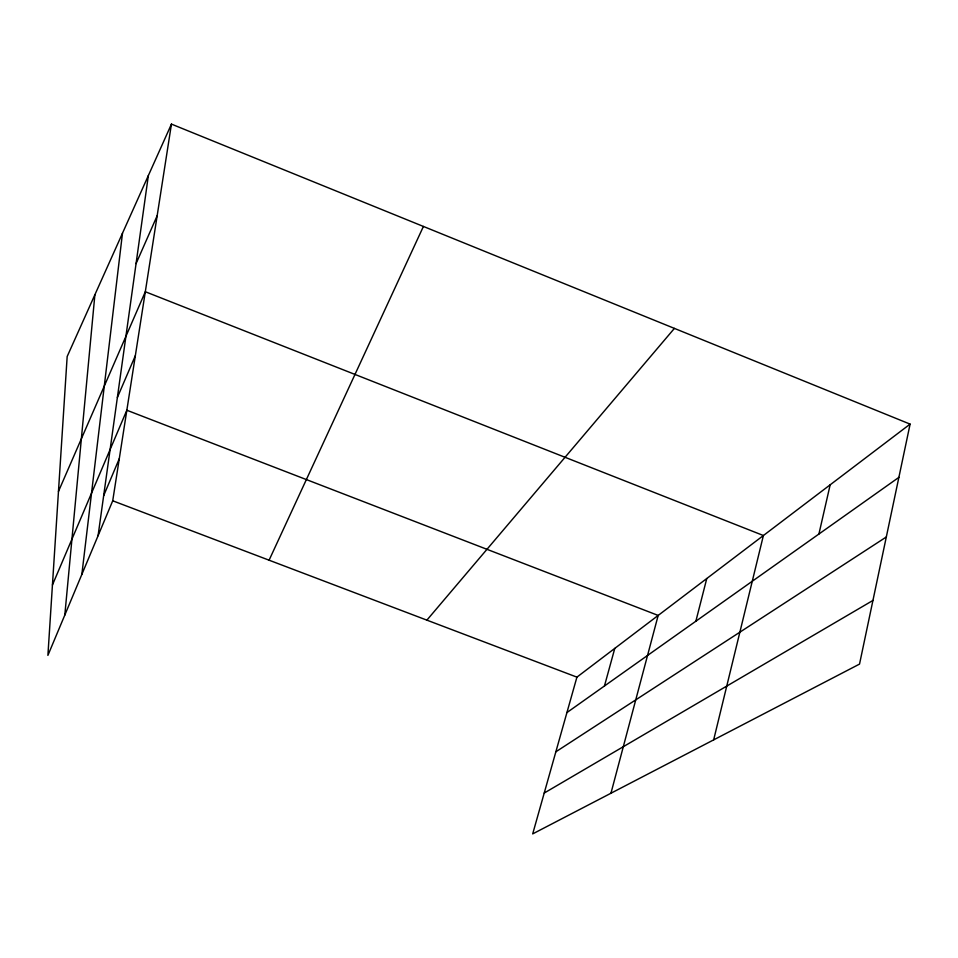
<?xml version="1.0" encoding="UTF-8"?>
<svg xmlns="http://www.w3.org/2000/svg" width="958" height="958" viewBox="0 0 958 958"><rect width="100%" height="100%" fill="white"/><g stroke="black" fill="none" stroke-linecap="round" stroke-linejoin="round"><path stroke-width="1.44" d="M64.809 615.072L94.89 294.717M81.861 574.393L122.48 233.225M98.075 535.714L148.358 175.553M171.446 124.109L67.168 356.508L47.9 655.392L112.721 500.794L171.446 124.109L910.1 424.119L859.53 664.086L532.696 833.891L576.92 677.138L910.1 424.119M818.91 534.037L830.167 484.82M713.662 739.875L763.394 535.522L145.317 291.735L58.462 491.454M695.867 621.215L706.776 578.524M610.953 793.236L658.17 615.431L126.839 410.24L52.439 584.967M604.462 685.976L614.785 648.374M103.668 495.681L119.283 458.69M117.379 397.462L135.341 355.669M136.072 263.606L157.148 215.789M269.09 560.191L423.412 226.447M426.885 620.137L674.408 328.39M566.92 712.584L898.879 477.371M555.856 751.802L886.318 536.983M544.228 793.044L872.942 600.438M112.721 500.794L576.92 677.138"/></g></svg>
